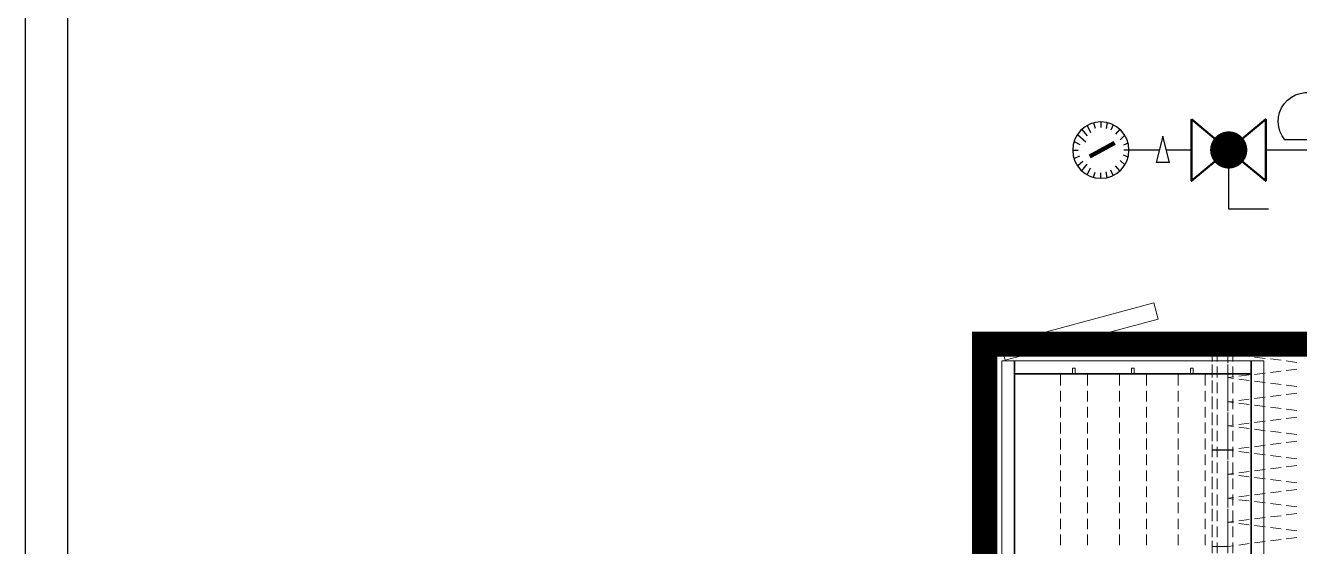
# Model space of a CAD drawing. Extents: x 1264 to 8183, y -10806 to -8316.
# Drawn here: x 1263.8 to 1487.6, y -8772.9 to -8681.4 of the extents above; entities that cross this region are included whole.
import ezdxf

# ---------------------------------------------------------------- set-up
doc = ezdxf.new("R2010")
doc.units = 0
doc.header["$LTSCALE"] = 200
doc.header["$MEASUREMENT"] = 0
doc.linetypes.add('HIDDEN', pattern=[0.375, 0.25, -0.125])
doc.layers.get('0').update_dxf_attribs({"linetype": 'CONTINUOUS'})
doc.layers.get('Defpoints').update_dxf_attribs({"linetype": 'CONTINUOUS'})
for name, color, linetype in [('Equipments', 1, 'CONTINUOUS'), ('SHEET', 33, 'CONTINUOUS'), ('VALVE-', 1, 'CONTINUOUS'), ('VCD', 241, 'CONTINUOUS')]:
    doc.layers.add(name, color=color, linetype=linetype)

# ---------------------------------------------------------------- blocks, each defined once
blk = doc.blocks.new('A$C8c66ea1c')
at = {"layer": 'SHEET', "color": 1, "lineweight": 50, "const_width": 3}
blk.add_lwpolyline([(0, 0.03), (0, 83.84), (-117.24, 83.84), (0, 83.84), (0, 167.65), (0, 83.84), (0, 167.65), (-117.24, 167.65), (0, 167.65), (-117.24, 167.65), (-117.24, 83.84), (-117.24, 167.65), (-117.24, 83.84), (0, 83.84), (-117.24, 83.84), (0, 83.84), (0, 0.03), (-117.24, 0.03), (0, 0.03), (-117.24, 0.03)], close=True, dxfattribs=at)
at = {"layer": 'VCD', "lineweight": 9}
for points in [[(-117.24, 167.62), (-117.24, 167.67)], [(-117.24, 167.62), (-117.24, 167.67), (-117.24, 167.62), (-117.24, 167.67), (-117.24, 167.62), (-117.24, 167.67)], [(0, 83.84), (-117.24, 83.84), (-117.24, 167.65), (0, 167.65)], [(-120.23, 146.94), (-122.14, 147.45), (-117.24, 165.71), (-115.33, 165.2)], [(-115.23, 164.04), (-2.02, 164.04), (-2.02, 165.6), (-115.23, 165.6)], [(-115.23, 164.12), (-2.02, 164.12), (-2.02, 165.6), (-115.23, 165.6)], [(-115.23, 135.88), (-113.64, 135.88), (-113.64, 164.04), (-115.23, 164.04)], [(-115.23, 135.88), (-113.72, 135.88), (-113.72, 164.04), (-115.23, 164.04)], [(-114.36, 157.16), (-114.36, 156.83), (-113.72, 156.83), (-113.72, 157.16)], [(-114.36, 150.11), (-114.36, 149.79), (-113.72, 149.79), (-113.72, 150.11)], [(-114.36, 143.09), (-114.36, 142.77), (-113.72, 142.77), (-113.72, 143.09)], [(-116.7, 139.92), (-116.7, 140.51), (-116.11, 140.51), (-116.11, 139.92)], [(-116.7, 138.03), (-116.7, 138.63), (-116.11, 138.63), (-116.11, 138.03)], [(-116.09, 138.6), (-116.09, 138.65)], [(-113.24, 138.6), (-113.24, 138.65)], [(-110.36, 138.6), (-110.36, 138.65)], [(-107.48, 138.6), (-107.48, 138.65)], [(-104.6, 138.6), (-104.6, 138.65)], [(-101.72, 138.6), (-101.72, 138.65)], [(-98.87, 138.6), (-98.87, 138.65)], [(-95.99, 138.6), (-95.99, 138.65)], [(-115.23, 134.32), (-2.02, 134.32), (-2.02, 135.88), (-115.23, 135.88)], [(-115.23, 134.32), (-2.02, 134.32), (-2.02, 135.8), (-115.23, 135.8)]]:
    blk.add_lwpolyline(points, close=True, dxfattribs=at)
for points in [[(-113.64, 158.64), (-113.64, 158.58)], [(-113.64, 157.32), (-113.64, 158.61), (-112.32, 158.61)], [(-111.68, 158.61), (-110.41, 158.61)], [(-109.77, 158.61), (-108.5, 158.61)], [(-107.88, 158.61), (-106.59, 158.61)], [(-105.97, 158.61), (-104.68, 158.61)], [(-104.06, 158.61), (-102.8, 158.61)], [(-102.15, 158.61), (-100.89, 158.61)], [(-100.24, 158.61), (-98.98, 158.61)], [(-98.33, 158.61), (-97.07, 158.61)], [(-96.42, 158.61), (-95.16, 158.61)], [(-94.52, 158.61), (-93.25, 158.61)], [(-112.32, 155.38), (-113.64, 155.38), (-113.64, 156.67)], [(-113.64, 155.41), (-113.64, 155.36)], [(-110.41, 155.38), (-111.68, 155.38)], [(-108.5, 155.38), (-109.77, 155.38)], [(-106.59, 155.38), (-107.88, 155.38)], [(-104.68, 155.38), (-105.97, 155.38)], [(-102.8, 155.38), (-104.06, 155.38)], [(-100.89, 155.38), (-102.15, 155.38)], [(-98.98, 155.38), (-100.24, 155.38)], [(-97.07, 155.38), (-98.33, 155.38)], [(-95.16, 155.38), (-96.42, 155.38)], [(-93.25, 155.38), (-94.52, 155.38)], [(-113.64, 151.59), (-113.64, 151.54)], [(-112.32, 151.56), (-113.64, 151.56), (-113.64, 150.27)], [(-110.41, 151.56), (-111.68, 151.56)], [(-108.5, 151.56), (-109.77, 151.56)], [(-106.59, 151.56), (-107.88, 151.56)], [(-104.68, 151.56), (-105.97, 151.56)], [(-102.8, 151.56), (-104.06, 151.56)], [(-100.89, 151.56), (-102.15, 151.56)], [(-98.98, 151.56), (-100.24, 151.56)], [(-97.07, 151.56), (-98.33, 151.56)], [(-95.16, 151.56), (-96.42, 151.56)], [(-93.25, 151.56), (-94.52, 151.56)], [(-113.64, 149.65), (-113.64, 148.34), (-112.32, 148.34)], [(-113.64, 148.36), (-113.64, 148.31)], [(-111.68, 148.34), (-110.41, 148.34)], [(-109.77, 148.34), (-108.5, 148.34)], [(-107.88, 148.34), (-106.59, 148.34)], [(-105.97, 148.34), (-104.68, 148.34)], [(-104.06, 148.34), (-102.8, 148.34)], [(-102.15, 148.34), (-100.89, 148.34)], [(-100.24, 148.34), (-98.98, 148.34)], [(-98.33, 148.34), (-97.07, 148.34)], [(-96.42, 148.34), (-95.16, 148.34)], [(-94.52, 148.34), (-93.25, 148.34)], [(-113.64, 144.57), (-113.64, 144.52)], [(-113.64, 143.25), (-113.64, 144.54), (-112.32, 144.54)], [(-111.68, 144.54), (-110.41, 144.54)], [(-109.77, 144.54), (-108.5, 144.54)], [(-107.88, 144.54), (-106.59, 144.54)], [(-105.97, 144.54), (-104.68, 144.54)], [(-104.06, 144.54), (-102.8, 144.54)], [(-102.15, 144.54), (-100.89, 144.54)], [(-100.24, 144.54), (-98.98, 144.54)], [(-98.33, 144.54), (-97.07, 144.54)], [(-96.42, 144.54), (-95.16, 144.54)], [(-94.52, 144.54), (-93.25, 144.54)], [(-112.32, 141.32), (-113.64, 141.32), (-113.64, 142.61)], [(-115.17, 140.51), (-116.7, 140.51), (-116.7, 139.92), (-115.17, 139.92)], [(-116.7, 139.94), (-116.7, 139.89)], [(-115.44, 140.51), (-116.09, 140.51), (-116.09, 138.63), (-115.44, 138.63)], [(-113.53, 140.51), (-114.8, 140.51)], [(-113.26, 140.51), (-114.55, 140.51)], [(-114.55, 139.92), (-113.26, 139.92)], [(-113.64, 141.34), (-113.64, 141.29)], [(-111.62, 140.51), (-112.89, 140.51)], [(-111.38, 140.51), (-112.64, 140.51)], [(-112.64, 139.92), (-111.38, 139.92)], [(-110.41, 141.32), (-111.68, 141.32)], [(-109.71, 140.51), (-111, 140.51)], [(-109.47, 140.51), (-110.73, 140.51)], [(-110.73, 139.92), (-109.47, 139.92)], [(-108.5, 141.32), (-109.77, 141.32)], [(-107.8, 140.51), (-109.09, 140.51)], [(-107.56, 140.51), (-108.82, 140.51)], [(-108.82, 139.92), (-107.56, 139.92)], [(-106.59, 141.32), (-107.88, 141.32)], [(-105.92, 140.51), (-107.18, 140.51)], [(-105.65, 140.51), (-106.91, 140.51)], [(-106.91, 139.92), (-105.65, 139.92)], [(-104.68, 141.32), (-105.97, 141.32)], [(-105.27, 138.63), (-104.63, 138.63), (-104.63, 140.51), (-105.27, 140.51)], [(-103.74, 140.51), (-105, 140.51)], [(-105, 139.92), (-103.74, 139.92)], [(-104.63, 140.54), (-104.63, 140.48)], [(-103.96, 140.51), (-104.6, 140.51), (-104.6, 138.63), (-103.96, 138.63)], [(-102.8, 141.32), (-104.06, 141.32)], [(-102.05, 140.51), (-103.31, 140.51)], [(-101.83, 140.51), (-103.1, 140.51)], [(-103.1, 139.92), (-101.83, 139.92)], [(-100.89, 141.32), (-102.15, 141.32)], [(-100.14, 140.51), (-101.4, 140.51)], [(-99.92, 140.51), (-101.21, 140.51)], [(-101.21, 139.92), (-99.92, 139.92)], [(-98.98, 141.32), (-100.24, 141.32)], [(-98.23, 140.51), (-99.49, 140.51)], [(-98.01, 140.51), (-99.3, 140.51)], [(-99.3, 139.92), (-98.01, 139.92)], [(-97.07, 141.32), (-98.33, 141.32)], [(-96.32, 140.51), (-97.58, 140.51)], [(-96.13, 140.51), (-97.39, 140.51)], [(-97.39, 139.92), (-96.13, 139.92)], [(-95.16, 141.32), (-96.42, 141.32)], [(-94.41, 140.51), (-95.67, 140.51)], [(-94.22, 140.51), (-95.48, 140.51)], [(-95.48, 139.92), (-94.22, 139.92)], [(-93.25, 141.32), (-94.52, 141.32)], [(-93.79, 138.63), (-93.12, 138.63), (-93.12, 140.51), (-93.79, 140.51)], [(-92.31, 140.51), (-93.57, 140.51)], [(-93.57, 139.92), (-92.31, 139.92)], [(-93.12, 140.54), (-93.12, 140.48)], [(-115.17, 138.63), (-116.7, 138.63), (-116.7, 138.03), (-115.17, 138.03)], [(-116.01, 137.95), (-116.09, 138.63), (-114.98, 138.63)], [(-114.8, 138.63), (-113.53, 138.63)], [(-113.26, 138.63), (-114.55, 138.63)], [(-114.34, 138.63), (-113.24, 138.63), (-113.32, 137.95)], [(-113.13, 137.95), (-113.24, 138.63), (-112.11, 138.63)], [(-112.89, 138.63), (-111.62, 138.63)], [(-111.38, 138.63), (-112.64, 138.63)], [(-111.46, 138.63), (-110.36, 138.63), (-110.44, 137.95)], [(-111, 138.63), (-109.71, 138.63)], [(-109.47, 138.63), (-110.73, 138.63)], [(-110.28, 137.95), (-110.36, 138.63), (-109.23, 138.63)], [(-109.09, 138.63), (-107.8, 138.63)], [(-107.56, 138.63), (-108.82, 138.63)], [(-108.61, 138.63), (-107.48, 138.63), (-107.56, 137.95)], [(-107.4, 137.95), (-107.48, 138.63), (-106.38, 138.63)], [(-107.18, 138.63), (-105.92, 138.63)], [(-105.65, 138.63), (-106.91, 138.63)], [(-105.73, 138.63), (-104.63, 138.63), (-104.71, 137.95)], [(-103.74, 138.63), (-105, 138.63)], [(-104.63, 138.65), (-104.63, 138.6)], [(-104.52, 137.95), (-104.6, 138.63), (-103.47, 138.63)], [(-103.31, 138.63), (-102.05, 138.63)], [(-101.83, 138.63), (-103.1, 138.63)], [(-102.85, 138.63), (-101.72, 138.63), (-101.8, 137.95)], [(-101.64, 137.95), (-101.72, 138.63), (-100.62, 138.63)], [(-101.4, 138.63), (-100.14, 138.63)], [(-99.92, 138.63), (-101.21, 138.63)], [(-99.98, 138.63), (-98.87, 138.63), (-98.95, 137.95)], [(-99.49, 138.63), (-98.23, 138.63)], [(-98.01, 138.63), (-99.3, 138.63)], [(-98.76, 137.95), (-98.87, 138.63), (-97.74, 138.63)], [(-97.58, 138.63), (-96.32, 138.63)], [(-96.13, 138.63), (-97.39, 138.63)], [(-97.1, 138.63), (-95.99, 138.63), (-96.08, 137.95)], [(-95.91, 137.95), (-95.99, 138.63), (-94.86, 138.63)], [(-95.67, 138.63), (-94.41, 138.63)], [(-94.22, 138.63), (-95.48, 138.63)], [(-94.25, 138.63), (-93.12, 138.63), (-93.2, 137.95)], [(-92.31, 138.63), (-93.57, 138.63)], [(-93.12, 138.65), (-93.12, 138.6)], [(-116.7, 138.06), (-116.7, 138.01)], [(-115.76, 136.07), (-115.92, 137.33)], [(-114.55, 138.03), (-113.26, 138.03)], [(-113.4, 137.33), (-113.56, 136.07)], [(-112.91, 136.07), (-113.07, 137.33)], [(-112.64, 138.03), (-111.38, 138.03)], [(-110.73, 138.03), (-109.47, 138.03)], [(-110.52, 137.33), (-110.68, 136.07)], [(-110.03, 136.07), (-110.2, 137.33)], [(-108.82, 138.03), (-107.56, 138.03)], [(-107.64, 137.33), (-107.8, 136.07)], [(-107.16, 136.07), (-107.32, 137.33)], [(-106.91, 138.03), (-105.65, 138.03)], [(-105, 138.03), (-103.74, 138.03)], [(-104.79, 137.33), (-104.95, 136.07)], [(-104.28, 136.07), (-104.44, 137.33)], [(-103.1, 138.03), (-101.83, 138.03)], [(-101.88, 137.33), (-102.05, 136.07)], [(-101.4, 136.07), (-101.56, 137.33)], [(-101.21, 138.03), (-99.92, 138.03)], [(-99.3, 138.03), (-98.01, 138.03)], [(-99.03, 137.33), (-99.17, 136.07)], [(-98.55, 136.07), (-98.68, 137.33)], [(-97.39, 138.03), (-96.13, 138.03)], [(-96.16, 137.33), (-96.32, 136.07)], [(-95.67, 136.07), (-95.83, 137.33)], [(-95.48, 138.03), (-94.22, 138.03)], [(-93.57, 138.03), (-92.31, 138.03)], [(-93.28, 137.33), (-93.44, 136.07)], [(-115.52, 134.19), (-115.68, 135.43)], [(-113.61, 135.43), (-113.77, 134.19)], [(-112.67, 134.19), (-112.83, 135.43)], [(-110.76, 135.43), (-110.92, 134.19)], [(-109.79, 134.19), (-109.95, 135.43)], [(-107.88, 135.43), (-108.04, 134.19)], [(-106.91, 134.19), (-107.08, 135.43)], [(-105, 135.43), (-105.17, 134.19)], [(-104.04, 134.19), (-104.2, 135.43)], [(-102.13, 135.43), (-102.29, 134.19)], [(-101.16, 134.19), (-101.32, 135.43)], [(-99.25, 135.43), (-99.41, 134.19)], [(-98.31, 134.19), (-98.47, 135.43)], [(-96.4, 135.43), (-96.56, 134.19)], [(-95.43, 134.19), (-95.59, 135.43)], [(-93.52, 135.43), (-93.68, 134.19)], [(-115.31, 132.28), (-115.47, 133.54)], [(-113.85, 133.54), (-114.02, 132.28)], [(-112.43, 132.28), (-112.59, 133.54)], [(-111, 133.54), (-111.16, 132.28)], [(-109.55, 132.28), (-109.71, 133.54)], [(-108.12, 133.54), (-108.29, 132.28)], [(-106.7, 132.28), (-106.86, 133.54)], [(-105.25, 133.54), (-105.41, 132.28)], [(-103.79, 132.28), (-103.96, 133.54)], [(-102.37, 133.54), (-102.53, 132.28)], [(-100.94, 132.28), (-101.08, 133.54)], [(-99.49, 133.54), (-99.65, 132.28)], [(-98.07, 132.28), (-98.23, 133.54)], [(-96.64, 133.54), (-96.77, 132.28)], [(-95.19, 132.28), (-95.35, 133.54)], [(-93.76, 133.54), (-93.92, 132.28)], [(-115.06, 130.4), (-115.23, 131.66)], [(-114.1, 131.66), (-114.26, 130.4)], [(-112.19, 130.4), (-112.35, 131.66)], [(-111.22, 131.66), (-111.38, 130.4)], [(-109.31, 130.4), (-109.47, 131.66)], [(-108.37, 131.66), (-108.53, 130.4)], [(-106.46, 130.4), (-106.62, 131.66)], [(-105.49, 131.66), (-105.65, 130.4)], [(-103.55, 130.4), (-103.71, 131.66)], [(-102.61, 131.66), (-102.77, 130.4)], [(-100.7, 130.4), (-100.86, 131.66)], [(-99.73, 131.66), (-99.89, 130.4)], [(-97.82, 130.4), (-97.98, 131.66)], [(-96.86, 131.66), (-97.02, 130.4)], [(-94.95, 130.4), (-95.11, 131.66)], [(-94, 131.66), (-94.17, 130.4)]]:
    blk.add_lwpolyline(points, dxfattribs=at)
blk = doc.blocks.new('IV')
at = {"lineweight": 50}
for points in [[(-1.231, -1.024), (0, 0), (-1.231, 1.024)], [(0, 0), (1.231, 1.024), (1.231, -1.024)]]:
    blk.add_lwpolyline(points, close=True, dxfattribs=at)
blk = doc.blocks.new('A$C5ECF5758')
at = {"linetype": 'HIDDEN', "const_width": 120.8}
blk.add_lwpolyline([(59.8, 1, 1), (-61, 1, 1)], format="xyb", close=True, dxfattribs=at)
at = {"xscale": 195.7425836036719, "yscale": 195.7425836036719, "zscale": 195.7425836036719, "rotation": 180}
blk.add_blockref('IV', (0, 0), dxfattribs=at)
blk = doc.blocks.new('A$C59DE5756')
at = {"layer": 'VALVE-'}
for p, q in [((-0.308, 4.246), (-0.204, 4.032)), ((0, 4.293), (0, 4.101)), ((0, 4.293), (0, 4.101)), ((0.308, 4.246), (0.204, 4.032)), ((-0.886, 3.775), (-0.641, 3.645)), ((-0.747, 3.966), (-0.512, 3.774)), ((-0.568, 4.12), (-0.303, 3.814)), ((0.568, 4.12), (0.396, 3.921)), ((0.747, 3.966), (0.512, 3.774)), ((0.886, 3.775), (0.641, 3.645)), ((-1.016, 3.277), (-0.82, 3.277)), ((-0.98, 3.545), (-0.79, 3.487)), ((0.98, 3.545), (0.79, 3.487)), ((1.016, 3.277), (0.82, 3.277)), ((-0.989, 3.043), (-0.78, 3.09)), ((-0.913, 2.831), (-0.721, 2.921)), ((0.913, 2.831), (0.721, 2.921)), ((0.989, 3.043), (0.78, 3.09)), ((-0.751, 2.593), (-0.572, 2.743)), ((-0.535, 2.413), (-0.373, 2.574)), ((-0.252, 2.293), (-0.184, 2.455)), ((0, 2.261), (0, 2.445)), ((0, 2.261), (0, 2.445)), ((0.252, 2.293), (0.184, 2.455)), ((0.535, 2.413), (0.373, 2.574)), ((0.751, 2.593), (0.572, 2.743)), ((0, 1.176), (0, 2.261)), ((-0.504, 1.036), (0.442, 1.282)), ((0.442, 0.791), (-0.504, 1.036)), ((0.442, 0.791), (0.442, 1.282)), ((0, 0), (0, 0.897))]:
    blk.add_line(p, q, dxfattribs=at)
at = {"layer": 'VALVE-', "const_width": 0.154}
blk.add_lwpolyline([(0.231, 3.681), (-0.262, 2.777)], dxfattribs=at)
at = {"layer": 'VALVE-'}
blk.add_circle((0, 3.277), 1.016, dxfattribs=at)

msp = doc.modelspace()

# ---------------------------------------------------------------- linework, layer by layer
at = {"layer": 'Defpoints', "lineweight": -3}
for points in [[(1263.8, -8315.78), (5297.7, -8315.78), (5297.7, -10591.25), (1263.8, -10591.25)], [(5287.08, -8325.04), (1271.18, -8325.04), (1271.18, -10579.53), (5287.08, -10579.53)]]:
    msp.add_lwpolyline(points, close=True, dxfattribs=at)
at = {"layer": 'Equipments', "color": 1, "lineweight": -3, "ltscale": 20}
msp.add_lwpolyline([(1501.68, -8701.47), (1485.04, -8701.47, -4.500426), (1488.92, -8703.28), (1481.66, -8703.28)], format="xyb", dxfattribs=at)
msp.add_lwpolyline([(1475.13, -8703.25), (1475.13, -8713.56), (1482.17, -8713.56)], dxfattribs=at)

# ---------------------------------------------------------------- block references
at = {"linetype": 'ByBlock', "lineweight": -3, "xscale": -1.471954248373487, "yscale": 1.471954248373487, "zscale": 1.471954248373487, "rotation": 90}
msp.add_blockref('A$C8c66ea1c', (1679.07, -8909.9), dxfattribs=at)
at = {"layer": 'Equipments', "color": 1, "lineweight": -3, "ltscale": 20, "xscale": -4.863410946878092, "yscale": 4.863410946878092, "zscale": 4.863410946878092, "rotation": 90}
msp.add_blockref('A$C59DE5756', (1468.64, -8703.28), dxfattribs=at)
at = {"layer": 'Equipments', "color": 1, "lineweight": -3, "ltscale": 20, "xscale": -0.02701894970487829, "yscale": 0.02701894970487829, "zscale": 0.02701894970487829}
msp.add_blockref('A$C5ECF5758', (1475.15, -8703.28), dxfattribs=at)

doc.saveas('drawing.dxf')
